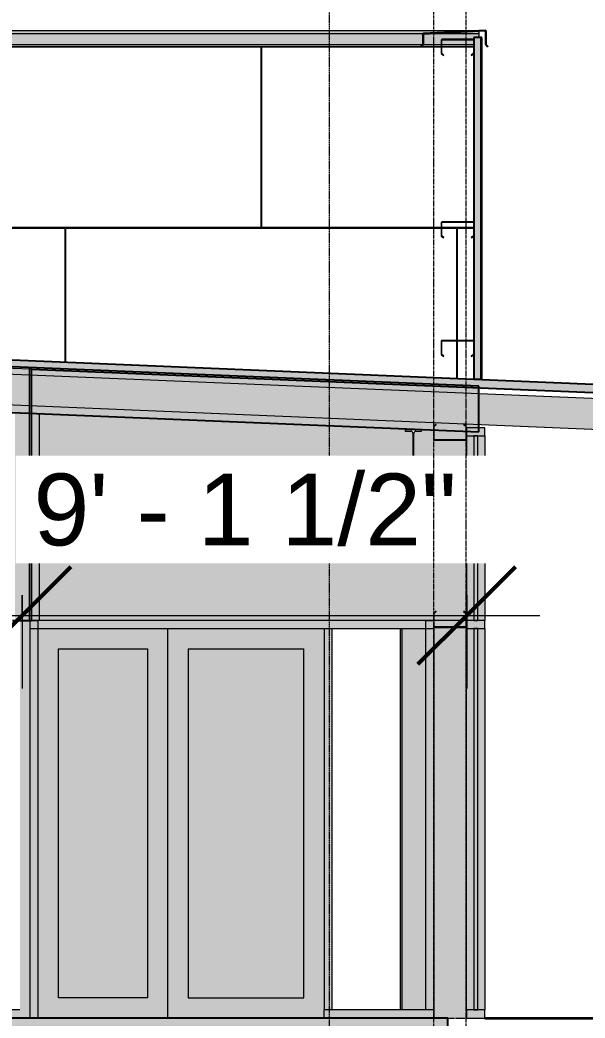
# Model space of a CAD drawing. Header units: inches. Extents: x -23227 to -2744, y -314 to 853.
# Drawn here: x -15324.3 to -15185.2, y 0 to 246.1 of the extents above; entities that cross this region are included whole.
import ezdxf

# ---------------------------------------------------------------- set-up
doc = ezdxf.new("R2010")
doc.units = ezdxf.units.IN
doc.header["$MEASUREMENT"] = 0
for name, pattern in [('Dash Dot 3_16_', [0.3125, 0.1875, -0.0625, 0, -0.0625]), ('Grid Line 1_2_', [0.875, 0.5, -0.125, 0.125, -0.125]), ('Grid Line 1_2__2_', [0.875, 0.5, -0.125, 0.125, -0.125])]:
    doc.linetypes.add(name, pattern=pattern)
for name, color, linetype, lineweight in [('A-ANNO-DIMS', 211, 'Continuous', 9), ('A-ANNO-DIMS-192', 211, 'Continuous', 9), ('A-ANNO-SYMB', 150, 'Continuous', 9), ('A-CLNG', 13, 'Continuous', 9), ('A-CLNG-PATT', 13, 'Continuous', 9), ('A-DOOR', 31, 'Continuous', 9), ('A-FLOR', 192, 'Continuous', 9), ('A-FLOR-LEVL', 51, 'Continuous', 9), ('A-GLAZ-CURT', 52, 'Continuous', 9), ('A-GLAZ-CWMG', 51, 'Continuous', 9), ('A-ROOF', 132, 'Continuous', 9), ('A-WALL', 113, 'Continuous', 9), ('A-WALL-PATT', 111, 'Continuous', 25), ('C-TOPO', 7, 'Continuous', 9), ('I-WALL', 2, 'Continuous', 9), ('L-SITE-WALL', 31, 'Continuous', 9), ('S-BEAM', 12, 'Continuous', 9), ('S-COLS', 52, 'Continuous', 9), ('S-GRID', 1, 'Continuous', 9)]:
    doc.layers.add(name, color=color, linetype=linetype, lineweight=lineweight)
doc.styles.add('Arial_2', font='arial.ttf', dxfattribs={"height": 17.703593})
doc.dimstyles.new('Linear_-_3_32__Arial', dxfattribs={"dimscale": 12, "dimtxt": 18, "dimasz": 2, "dimexe": 1.5, "dimexo": 1, "dimgap": 1, "dimtad": 1, "dimdec": 4, "dimrnd": 0.0625, "dimzin": 1, "dimdsep": 46, "dimlunit": 4, "dimtxsty": 'Arial_2', "dimblk1": 'OBLIQUE', "dimblk2": 'OBLIQUE', "dimsah": 1, "dimcen": 0.09, "dimdle": 1.5, "dimazin": 0, "dimtfac": 1, "dimtdec": 4, "dimtix": 1, "dimtmove": 0, "dimatfit": 3, "dimfxl": 1, "dimtvp": 1, "dimtfill": 1, "dimfrac": 2, "dimtolj": 1, "dimtzin": 0, "dimarcsym": 2})
pattern_1 = [(45, (-32936.803, 67.247), (-19.00703, 19.00703), []), (45, (-32936.803, 96.047), (-19.00703, 19.00703), [])]

# ---------------------------------------------------------------- blocks, each defined once
blk = doc.blocks.new('Locker Rooms and Restrooms_rvt-2-Section 8')
at = {"layer": 'A-FLOR-LEVL', "linetype": 'Grid Line 1_2__2_'}
blk.add_line((-26557.32, 0), (-21746.96, 0), dxfattribs=at)
blk = doc.blocks.new('Struct_Xcel_Sports Complex_rvt-2-Section 8')
at = {"layer": 'A-FLOR'}
blk.add_hatch(color=254, dxfattribs=at).paths.add_polyline_path([(-25258.05, -6.32), (-25189.87, -6.32), (-25174.52, -6), (-22066.14, -6), (-22066.14, 0), (-25174.52, 0), (-25189.87, -0.32), (-25287.67, -0.32), (-25303.02, 0), (-26276.89, 0), (-26276.89, -6), (-25303.02, -6), (-25287.67, -6.32)], flags=0)
at = {"layer": 'A-FLOR', "color": 10, "lineweight": 25}
for p, q in [((-22066.14, 0), (-24218.88, 0)), ((-22066.14, -6), (-22066.14, 0))]:
    blk.add_line(p, q, dxfattribs=at)
blk = doc.blocks.new('Girt_C - 8_D-1253502-Section 8')
at = {"layer": 'S-BEAM'}
h = blk.add_hatch(dxfattribs=at)
h.set_pattern_fill('FP_9', color=256, style=0, pattern_type=2)
h.set_pattern_definition(pattern_1)
h.paths.add_polyline_path([(-22061.83, 96.32), (-22061.83, 96.43), (-22069.45, 96.43), (-22069.45, 96.32)], flags=0)
h.paths.add_polyline_path([(-22069.53, 96.5), (-22069.53, 99.77), (-22068.99, 100.22), (-22069.06, 100.3), (-22069.64, 99.82), (-22069.64, 96.51)], flags=0)
h.paths.add_polyline_path([(-22061.75, 96.5), (-22061.64, 96.51), (-22061.64, 99.82), (-22062.21, 100.3), (-22062.29, 100.22), (-22061.75, 99.77)], flags=0)
at = {"layer": 'S-BEAM', "lineweight": 15}
for p, q in [((-22069.06, 100.3), (-22069.64, 99.82)), ((-22069.64, 99.82), (-22069.64, 96.51)), ((-22069.53, 99.77), (-22068.99, 100.22)), ((-22069.53, 96.5), (-22069.53, 99.77)), ((-22068.99, 100.22), (-22069.06, 100.3)), ((-22062.21, 100.3), (-22062.29, 100.22)), ((-22062.29, 100.22), (-22061.75, 99.77)), ((-22061.64, 99.82), (-22062.21, 100.3)), ((-22061.75, 99.77), (-22061.75, 96.5)), ((-22061.64, 96.51), (-22061.64, 99.82)), ((-22061.83, 96.43), (-22069.45, 96.43)), ((-22069.45, 96.32), (-22061.83, 96.32))]:
    blk.add_line(p, q, dxfattribs=at)
for centre, radius, start, end in [((-22069.45, 96.51), 0.187, 180, 270), ((-22069.45, 96.51), 0.0782, 183.0424, 270), ((-22061.83, 96.51), 0.188, 270, 0), ((-22061.83, 96.51), 0.0782, 270, 357.8773)]:
    blk.add_arc(centre, radius, start, end, dxfattribs=at)
blk = doc.blocks.new('W-Wide Flange-Column - B4_C-1278934-Section 8')
at = {"layer": 'S-COLS'}
for points in [[(-22077.46, 2), (-22077.46, 96), (-22077.89, 96), (-22077.89, 2)], [(-22076.94, 2), (-22076.77, 2), (-22076.77, 96), (-22077.46, 96), (-22077.42, 2), (-22077.11, 2)], [(-22071.64, 2), (-22071.64, 96), (-22076.77, 96), (-22076.77, 2)]]:
    blk.add_hatch(color=256, dxfattribs=at).paths.add_polyline_path(points, flags=0)
for p, q in [((-22077.89, 96), (-22077.89, 2)), ((-22077.46, 96), (-22077.46, 2))]:
    blk.add_line(p, q, dxfattribs=at)
blk = doc.blocks.new('Girt_C - 8_D-1355455-Section 8')
at = {"layer": 'S-BEAM'}
h = blk.add_hatch(dxfattribs=at)
h.set_pattern_fill('FP_9', color=256, style=0, pattern_type=2)
h.set_pattern_definition(pattern_1)
h.paths.add_polyline_path([(-22060.34, 237.31), (-22059.77, 237.8), (-22059.77, 241.11), (-22059.87, 241.11), (-22059.87, 237.85), (-22060.41, 237.4)], flags=0)
h.paths.add_polyline_path([(-22067.19, 237.31), (-22067.12, 237.4), (-22067.66, 237.85), (-22067.66, 241.11), (-22067.77, 241.11), (-22067.77, 237.8)], flags=0)
h.paths.add_polyline_path([(-22059.95, 241.19), (-22059.95, 241.3), (-22067.58, 241.3), (-22067.58, 241.19)], flags=0)
at = {"layer": 'S-BEAM', "lineweight": 15}
for p, q in [((-22059.95, 241.3), (-22067.58, 241.3)), ((-22067.58, 241.19), (-22059.95, 241.19)), ((-22067.77, 241.11), (-22067.77, 237.8)), ((-22067.66, 237.85), (-22067.66, 241.11)), ((-22059.87, 241.11), (-22059.87, 237.85)), ((-22059.77, 237.8), (-22059.77, 241.11)), ((-22067.77, 237.8), (-22067.19, 237.31)), ((-22067.12, 237.4), (-22067.66, 237.85)), ((-22067.19, 237.31), (-22067.12, 237.4)), ((-22059.87, 237.85), (-22060.41, 237.4)), ((-22060.41, 237.4), (-22060.34, 237.31)), ((-22060.34, 237.31), (-22059.77, 237.8))]:
    blk.add_line(p, q, dxfattribs=at)
for centre, radius, start, end in [((-22067.58, 241.11), 0.188, 90, 180), ((-22067.58, 241.11), 0.0782, 90, 177.8773), ((-22059.95, 241.11), 0.188, 0, 90), ((-22059.95, 241.11), 0.0782, 3.0424, 90)]:
    blk.add_arc(centre, radius, start, end, dxfattribs=at)
blk = doc.blocks.new('Girt_C - 8_D-V30-Section 8')
at = {"layer": 'S-BEAM'}
h = blk.add_hatch(dxfattribs=at)
h.set_pattern_fill('FP_9', color=256, style=0, pattern_type=2)
h.set_pattern_definition(pattern_1)
h.paths.add_polyline_path([(-22060.34, 163.07), (-22059.77, 163.55), (-22059.77, 166.87), (-22059.87, 166.87), (-22059.87, 163.61), (-22060.41, 163.16)], flags=0)
h.paths.add_polyline_path([(-22067.19, 163.07), (-22067.12, 163.16), (-22067.66, 163.61), (-22067.66, 166.87), (-22067.77, 166.87), (-22067.77, 163.55)], flags=0)
h.paths.add_polyline_path([(-22059.95, 166.95), (-22059.95, 167.05), (-22067.58, 167.05), (-22067.58, 166.95)], flags=0)
at = {"layer": 'S-BEAM', "lineweight": 15}
for p, q in [((-22067.77, 166.87), (-22067.77, 163.55)), ((-22067.66, 163.61), (-22067.66, 166.87)), ((-22059.95, 167.05), (-22067.58, 167.05)), ((-22067.58, 166.95), (-22059.95, 166.95)), ((-22059.87, 166.87), (-22059.87, 163.61)), ((-22059.77, 163.55), (-22059.77, 166.87)), ((-22067.77, 163.55), (-22067.19, 163.07)), ((-22067.12, 163.16), (-22067.66, 163.61)), ((-22067.19, 163.07), (-22067.12, 163.16)), ((-22059.87, 163.61), (-22060.41, 163.16)), ((-22060.41, 163.16), (-22060.34, 163.07)), ((-22060.34, 163.07), (-22059.77, 163.55))]:
    blk.add_line(p, q, dxfattribs=at)
for centre, radius, start, end in [((-22067.58, 166.87), 0.188, 90, 180), ((-22067.58, 166.87), 0.0782, 90, 177.8773), ((-22059.95, 166.87), 0.187, 360, 90), ((-22059.95, 166.87), 0.0782, 3.0424, 90)]:
    blk.add_arc(centre, radius, start, end, dxfattribs=at)
blk = doc.blocks.new('W-Wide Flange - W12X19-1098423-Section 8')
at = {"layer": 'S-BEAM', "lineweight": 15}
for p, q in [((-22072.64, 145.05), (-22076.65, 145.05)), ((-22076.65, 145.05), (-22076.65, 144.7)), ((-22076.65, 144.7), (-22075.28, 144.7)), ((-22074.76, 144.18), (-22074.76, 133.73)), ((-22074.52, 133.73), (-22074.52, 144.18)), ((-22074, 144.7), (-22072.64, 144.7)), ((-22072.64, 144.7), (-22072.64, 145.05)), ((-22075.28, 133.2), (-22076.65, 133.2)), ((-22076.65, 133.2), (-22076.65, 132.85)), ((-22072.64, 133.2), (-22074, 133.2)), ((-22072.64, 132.85), (-22072.64, 133.2)), ((-22076.65, 132.85), (-22072.64, 132.85))]:
    blk.add_line(p, q, dxfattribs=at)
for centre, start, end in [((-22075.28, 144.18), 0, 90), ((-22074, 144.18), 90, 180), ((-22075.28, 133.73), 270, 0), ((-22074, 133.73), 180, 270)]:
    blk.add_arc(centre, 0.525, start, end, dxfattribs=at)
blk = doc.blocks.new('Rectangular Mullion - Exterior 2_ x 4_5_-V42-Section 8')
at = {"layer": 'A-GLAZ-CWMG'}
blk.add_hatch(color=256, dxfattribs=at).paths.add_polyline_path([(-22171.52, 0), (-22171.52, 2), (-22205.33, 2), (-22205.33, 0)], flags=0)
blk.add_line((-22171.52, 2), (-22205.33, 2), dxfattribs=at)
blk = doc.blocks.new('System Panel - Exterior Glazing-827454-Section 8')
at = {"layer": 'A-GLAZ-CURT', "transparency": 33554649}
blk.add_hatch(color=256, dxfattribs=at).paths.add_polyline_path([(-22059.77, 2), (-22058.77, 2), (-22058.77, 96), (-22059.77, 96), (-22059.77, 76.53)], flags=0)
at = {"layer": 'A-GLAZ-CURT'}
for p, q in [((-22058.77, 96), (-22059.77, 96)), ((-22059.77, 96), (-22059.77, 2)), ((-22059.77, 96), (-22058.77, 96)), ((-22059.77, 96), (-22059.77, 2)), ((-22058.77, 2), (-22058.77, 96)), ((-22058.77, 2), (-22058.77, 96)), ((-22059.77, 2), (-22058.77, 2)), ((-22059.77, 2), (-22058.77, 2))]:
    blk.add_line(p, q, dxfattribs=at)
blk = doc.blocks.new('System Panel - Exterior Glazing-1142349-Section 8')
at = {"layer": 'A-GLAZ-CURT', "transparency": 33554649}
blk.add_hatch(color=256, dxfattribs=at).paths.add_polyline_path([(-22059.77, 98), (-22058.77, 98), (-22058.77, 143.5), (-22059.77, 143.5), (-22059.77, 115.59)], flags=0)
at = {"layer": 'A-GLAZ-CURT'}
for p, q in [((-22058.77, 143.5), (-22059.77, 143.5)), ((-22059.77, 143.5), (-22059.77, 98)), ((-22059.77, 143.5), (-22058.77, 143.5)), ((-22059.77, 143.5), (-22059.77, 98)), ((-22058.77, 98), (-22058.77, 143.5)), ((-22058.77, 98), (-22058.77, 143.5)), ((-22059.77, 98), (-22058.77, 98)), ((-22059.77, 98), (-22058.77, 98))]:
    blk.add_line(p, q, dxfattribs=at)
blk = doc.blocks.new('Rectangular Mullion - Exterior 2_ x 4_5_-769167-Section 8')
at = {"layer": 'A-GLAZ-CWMG'}
blk.add_hatch(color=256, dxfattribs=at).paths.add_polyline_path([(-22057.02, 0), (-22057.02, 2), (-22061.52, 2), (-22061.52, 0)], flags=0)
at = {"layer": 'A-GLAZ-CWMG', "lineweight": 13}
for p, q in [((-22057.02, 2), (-22061.52, 2)), ((-22061.52, 2), (-22061.52, 0)), ((-22061.52, 0), (-22057.02, 0)), ((-22057.02, 0), (-22057.02, 2))]:
    blk.add_line(p, q, dxfattribs=at)
blk = doc.blocks.new('Rectangular Mullion - Exterior 2_ x 4_5_-1135305-Section 8')
at = {"layer": 'A-GLAZ-CWMG'}
blk.add_hatch(color=256, dxfattribs=at).paths.add_polyline_path([(-22057.02, 96), (-22057.02, 98), (-22061.52, 98), (-22061.52, 96)], flags=0)
at = {"layer": 'A-GLAZ-CWMG', "lineweight": 13}
for p, q in [((-22057.02, 98), (-22061.52, 98)), ((-22061.52, 98), (-22061.52, 96)), ((-22061.52, 96), (-22057.02, 96)), ((-22057.02, 96), (-22057.02, 98))]:
    blk.add_line(p, q, dxfattribs=at)
blk = doc.blocks.new('Rectangular Mullion - Exterior 2_ x 4_5_-1135276-Section 8')
at = {"layer": 'A-GLAZ-CWMG'}
blk.add_hatch(color=256, dxfattribs=at).paths.add_polyline_path([(-22057.02, 143.5), (-22057.02, 145.5), (-22061.52, 145.5), (-22061.52, 143.5), (-22061.32, 143.5)], flags=0)
at = {"layer": 'A-GLAZ-CWMG', "lineweight": 13}
for p, q in [((-22057.02, 145.5), (-22061.52, 145.5)), ((-22061.52, 145.5), (-22061.52, 143.5)), ((-22057.02, 143.5), (-22057.02, 145.5)), ((-22061.52, 143.5), (-22057.02, 143.5))]:
    blk.add_line(p, q, dxfattribs=at)
blk = doc.blocks.new('Rectangular Mullion - Exterior 2_ x 4_5_-V45-Section 8')
at = {"layer": 'A-GLAZ-CWMG'}
h = blk.add_hatch(color=256, dxfattribs=at)
h.paths.add_polyline_path([(-22059.77, 2), (-22059.77, 96), (-22061.52, 96), (-22061.52, 2)], flags=0)
h.paths.add_polyline_path([(-22057.02, 2), (-22057.02, 96), (-22058.77, 96), (-22058.77, 2)], flags=0)
blk.add_hatch(color=256, dxfattribs=at).paths.add_polyline_path([(-22058.77, 2), (-22058.77, 96), (-22059.77, 96), (-22059.77, 2)], flags=0)
for p, q in [((-22061.52, 96), (-22059.77, 96)), ((-22059.77, 96), (-22058.77, 96)), ((-22058.77, 96), (-22057.02, 96)), ((-22057.02, 96), (-22057.02, 2)), ((-22059.77, 2), (-22061.52, 2)), ((-22058.77, 2), (-22059.77, 2)), ((-22057.02, 2), (-22058.77, 2))]:
    blk.add_line(p, q, dxfattribs=at)
blk = doc.blocks.new('Rectangular Mullion - Exterior 2_ x 4_5_-V46-Section 8')
at = {"layer": 'A-GLAZ-CWMG'}
h = blk.add_hatch(color=256, dxfattribs=at)
h.paths.add_polyline_path([(-22061.32, 98), (-22059.77, 98), (-22059.77, 143.5), (-22061.52, 143.5), (-22061.52, 98)], flags=0)
h.paths.add_polyline_path([(-22058.77, 98), (-22057.02, 98), (-22057.02, 143.5), (-22058.77, 143.5), (-22058.77, 115.59)], flags=0)
blk.add_hatch(color=256, dxfattribs=at).paths.add_polyline_path([(-22058.77, 98), (-22058.77, 143.5), (-22059.77, 143.5), (-22059.77, 98)], flags=0)
for p, q in [((-22061.52, 143.5), (-22061.52, 98)), ((-22061.32, 143.5), (-22059.77, 143.5)), ((-22059.77, 143.5), (-22058.77, 143.5)), ((-22058.77, 143.5), (-22057.02, 143.5)), ((-22057.02, 143.5), (-22057.02, 98)), ((-22059.77, 98), (-22061.32, 98)), ((-22058.77, 98), (-22059.77, 98)), ((-22057.02, 98), (-22058.77, 98))]:
    blk.add_line(p, q, dxfattribs=at)
blk = doc.blocks.new('Girt_C - 8_D-V48-Section 8')
at = {"layer": 'S-BEAM', "lineweight": 15}
for p, q in [((-22067.77, 196.11), (-22067.77, 192.8)), ((-22067.66, 192.85), (-22067.66, 196.11)), ((-22059.95, 196.3), (-22067.58, 196.3)), ((-22067.58, 196.19), (-22059.95, 196.19)), ((-22059.87, 196.11), (-22059.87, 192.85)), ((-22059.77, 192.8), (-22059.77, 196.11)), ((-22067.77, 192.8), (-22067.19, 192.31)), ((-22067.12, 192.4), (-22067.66, 192.85)), ((-22067.19, 192.31), (-22067.12, 192.4)), ((-22059.87, 192.85), (-22060.41, 192.4)), ((-22060.41, 192.4), (-22060.34, 192.31)), ((-22060.34, 192.31), (-22059.77, 192.8))]:
    blk.add_line(p, q, dxfattribs=at)
for centre, radius, start, end in [((-22067.58, 196.11), 0.188, 90, 180), ((-22067.58, 196.11), 0.0782, 90, 177.8773), ((-22059.95, 196.11), 0.188, 0, 90), ((-22059.95, 196.11), 0.0782, 3.0424, 90)]:
    blk.add_arc(centre, radius, start, end, dxfattribs=at)
blk = doc.blocks.new('Dimension Lumber - 5_5 x 7_5 Glulam-1165141-Section 8')
at = {"layer": 'S-BEAM'}
blk.add_hatch(color=256, dxfattribs=at).paths.add_polyline_path([(-21974.21, 142.86), (-21973.89, 150.35), (-22187.85, 159.27), (-22188.16, 151.77), (-22009.48, 144.33)], flags=0)
at = {"layer": 'S-BEAM', "lineweight": 15}
for p, q in [((-22187.85, 159.27), (-22188.16, 151.77)), ((-21973.89, 150.35), (-22187.85, 159.27)), ((-22188.16, 151.77), (-21974.21, 142.86)), ((-21974.21, 142.86), (-21973.89, 150.35))]:
    blk.add_line(p, q, dxfattribs=at)
blk = doc.blocks.new('Girt_C - 8_D-V57-Section 8')
at = {"layer": 'S-BEAM', "lineweight": 15}
for p, q in [((-22069.06, 146.42), (-22069.64, 145.94)), ((-22069.64, 145.94), (-22069.64, 142.63)), ((-22069.53, 145.89), (-22068.99, 146.34)), ((-22069.53, 142.62), (-22069.53, 145.89)), ((-22068.99, 146.34), (-22069.06, 146.42)), ((-22062.21, 146.42), (-22062.29, 146.34)), ((-22062.29, 146.34), (-22061.75, 145.89)), ((-22061.64, 145.94), (-22062.21, 146.42)), ((-22061.75, 145.89), (-22061.75, 142.62)), ((-22061.64, 142.63), (-22061.64, 145.94)), ((-22061.83, 142.55), (-22069.45, 142.55)), ((-22069.45, 142.44), (-22061.83, 142.44))]:
    blk.add_line(p, q, dxfattribs=at)
for centre, radius, start, end in [((-22069.45, 142.63), 0.188, 180, 270), ((-22069.45, 142.63), 0.0782, 183.0424, 270), ((-22061.83, 142.63), 0.188, 270, 0), ((-22061.83, 142.63), 0.0782, 270, 357.8773)]:
    blk.add_arc(centre, radius, start, end, dxfattribs=at)
blk = doc.blocks.new('Sliding Door - one-1327540-Section 8')
at = {"layer": 'A-DOOR'}
h = blk.add_hatch(color=256, dxfattribs=at)
h.paths.add_polyline_path([(-22167.02, 0), (-22135.08, 0), (-22135.08, 96), (-22167.02, 96), (-22167.02, 76.53)], flags=0)
h.paths.add_polyline_path([(-22162.02, 5), (-22162.02, 91), (-22140.08, 91), (-22140.08, 5)], flags=0)
h = blk.add_hatch(color=256, dxfattribs=at)
h.paths.add_polyline_path([(-22135.08, 0), (-22096.64, 0), (-22096.64, 96), (-22135.08, 96), (-22135.08, 76.53)], flags=0)
h.paths.add_polyline_path([(-22130.08, 5), (-22130.08, 91), (-22101.64, 91), (-22101.64, 5)], flags=0)
for points in [[(-22162.02, 5), (-22140.08, 5), (-22140.08, 91), (-22162.02, 91), (-22162.02, 26.94)], [(-22130.08, 5), (-22101.64, 5), (-22101.64, 91), (-22130.08, 91), (-22130.08, 33.44)]]:
    blk.add_hatch(color=256, dxfattribs=at).paths.add_polyline_path(points, flags=0)
for p, q in [((-22135.08, 0), (-22135.08, 96)), ((-22162.02, 5), (-22162.02, 91)), ((-22162.02, 91), (-22140.08, 91)), ((-22140.08, 91), (-22140.08, 5)), ((-22130.08, 91), (-22130.08, 5)), ((-22130.08, 91), (-22101.64, 91)), ((-22101.64, 5), (-22101.64, 91)), ((-22140.08, 5), (-22162.02, 5)), ((-22130.08, 5), (-22101.64, 5))]:
    blk.add_line(p, q, dxfattribs=at)
blk = doc.blocks.new('Rectangular Mullion - Exterior 2_ x 4_5_-1327535-Section 8')
at = {"layer": 'A-GLAZ-CWMG'}
blk.add_hatch(color=256, dxfattribs=at).paths.add_polyline_path([(-22078.6, 96), (-22069.64, 96.06), (-22069.64, 98), (-22095.64, 98), (-22095.64, 96)], flags=0)
for p, q in [((-22069.64, 98), (-22095.64, 98)), ((-22095.64, 96), (-22069.64, 96))]:
    blk.add_line(p, q, dxfattribs=at)
blk = doc.blocks.new('Rectangular Mullion - Exterior 2_ x 4_5_-1144623-Section 8')
at = {"layer": 'A-GLAZ-CWMG'}
blk.add_hatch(color=256, dxfattribs=at).paths.add_polyline_path([(-22147.72, 96), (-22132.95, 96), (-22132.95, 98), (-22169.02, 98), (-22169.02, 96), (-22168.64, 96)], flags=0)
for p, q in [((-22169.02, 96), (-22132.95, 96)), ((-22132.95, 98), (-22168.64, 98))]:
    blk.add_line(p, q, dxfattribs=at)
blk = doc.blocks.new('Rectangular Mullion - Exterior 2_ x 4_5_-1327536-Section 8')
at = {"layer": 'A-GLAZ-CWMG'}
blk.add_hatch(color=256, dxfattribs=at).paths.add_polyline_path([(-22132.95, 96), (-22095.64, 96), (-22095.64, 98), (-22132.95, 98)], flags=0)
for p, q in [((-22095.64, 98), (-22132.95, 98)), ((-22132.95, 96), (-22095.64, 96))]:
    blk.add_line(p, q, dxfattribs=at)
blk = doc.blocks.new('Rectangular Mullion - Exterior 2_ x 4_5_-1327537-Section 8')
at = {"layer": 'A-GLAZ-CWMG'}
blk.add_hatch(color=256, dxfattribs=at).paths.add_polyline_path([(-22096.64, 0), (-22069.64, 0), (-22069.64, 2), (-22096.64, 2)], flags=0)
for p in [(-22096.64, 0), (-22069.64, 2)]:
    blk.add_line(p, (-22096.64, 2), dxfattribs=at)
blk = doc.blocks.new('Rectangular Mullion - Exterior 2_ x 4_5_-1142494-Section 8')
at = {"layer": 'A-GLAZ-CWMG'}
blk.add_hatch(color=256, dxfattribs=at).paths.add_polyline_path([(-22071.64, 2), (-22069.64, 2), (-22069.64, 98), (-22071.64, 98), (-22071.64, 76.53)], flags=0)
for p, q in [((-22071.64, 98), (-22069.64, 98)), ((-22071.64, 98), (-22071.64, 2)), ((-22069.64, 2), (-22071.64, 2))]:
    blk.add_line(p, q, dxfattribs=at)
blk = doc.blocks.new('Rectangular Mullion - Exterior 2_ x 4_5_-1327247-Section 8')
at = {"layer": 'A-GLAZ-CWMG'}
blk.add_hatch(color=256, dxfattribs=at).paths.add_polyline_path([(-22169.02, 0), (-22167.02, 0), (-22167.02, 98), (-22169.02, 98), (-22169.02, 76.53)], flags=0)
for p in [(-22168.64, 98), (-22167.02, 0)]:
    blk.add_line(p, (-22167.02, 98), dxfattribs=at)
blk = doc.blocks.new('Rectangular Mullion - Exterior 2_ x 4_5_-1115231-Section 8')
at = {"layer": 'A-GLAZ-CWMG'}
blk.add_hatch(color=256, dxfattribs=at).paths.add_polyline_path([(-22240.52, 2), (-22240.52, 96), (-22242.52, 96), (-22242.52, 2)], flags=0)
for p, q in [((-22242.52, 96), (-22240.52, 96)), ((-22242.52, 96), (-22242.52, 2)), ((-22240.52, 2), (-22240.52, 96)), ((-22240.52, 2), (-22242.52, 2))]:
    blk.add_line(p, q, dxfattribs=at)
blk = doc.blocks.new('DIMBLOCK1-Section 8')
at = {"layer": 'A-ANNO-DIMS-192', "lineweight": 50}
for p, q in [((-15323.82, 99.26), (-15311.82, 111.26)), ((-15214.32, 99.26), (-15202.32, 111.26)), ((-15323.82, 99.26), (-15335.82, 87.26)), ((-15214.32, 99.26), (-15226.32, 87.26))]:
    blk.add_line(p, q, dxfattribs=at)
at = {"layer": 'A-ANNO-DIMS-192'}
for p, q in [((-15323.82, 104.23), (-15323.82, 81.26)), ((-15323.82, 99.26), (-15323.82, 104.23)), ((-15214.32, 104.23), (-15214.32, 81.26)), ((-15214.32, 99.26), (-15214.32, 104.23)), ((-15341.82, 99.26), (-15196.32, 99.26))]:
    blk.add_line(p, q, dxfattribs=at)
at = {"layer": 'A-ANNO-DIMS-192', "color": 0, "insert": (-15321, 134.23), "char_height": 17.7036, "width": 124.6154, "attachment_point": 1, "line_spacing_factor": 0.938532, "style": 'Arial_2', "bg_fill": 3, "box_fill_scale": 1.25, "bg_fill_color": 0, "bg_fill_transparency": 0}
blk.add_mtext('9\' - 1 1/2"', dxfattribs=at)
blk = doc.blocks.new('_Oblique')
at = {"color": 0, "linetype": 'ByBlock', "lineweight": -2}
blk.add_line((-0.5, -0.5), (0.5, 0.5), dxfattribs=at)

msp = doc.modelspace()

# ---------------------------------------------------------------- hatches: boundary and pattern name
at = {"layer": 'A-CLNG-PATT'}
h = msp.add_hatch(dxfattribs=at)
h.set_pattern_fill('FP_14', color=256, style=0, pattern_type=2)
h.set_pattern_definition([(161.57, (-32935.843, 68.207), (-7.6802237, -0.0009796), [0, -54.643, 6.067, 0]), (18.43, (-32937.763, 68.207), (-7.6802237, 0.0009796), [0, -54.643, 6.067, 0]), (108.43, (-32935.843, 68.207), (3.8382953, -19.20136532), [18.211, -42.499]), (71.57, (-32937.763, 68.207), (3.8382953, 19.20136532), [18.211, -42.499])])
h.paths.add_polyline_path([(-15211.30301, 144.48677), (-15211.30301, 155.74653), (-15867.23768, 183.07714), (-15908.26113, 183.07714), (-15908.26113, 183.20214), (-15906.63613, 183.20214), (-15906.63613, 184.71875), (-15951.69863, 186.59635), (-15951.69863, 175.33659), (-15214.12601, 144.6044)], flags=0)
at = {"layer": 'A-ROOF'}
h = msp.add_hatch(color=256, dxfattribs=at)
h.paths.add_polyline_path([(-15123.69863, 151.72656), (-15123.69863, 153.72829), (-15828.07103, 183.07714), (-15876.11268, 183.07714), (-15162.28713, 153.33441)], flags=0)
h.paths.add_polyline_path([(-15906.63613, 184.34895), (-15906.63613, 186.35069), (-15951.44863, 188.21788), (-15951.44863, 186.21614), (-15922.59063, 185.01373)], flags=0)
at = {"layer": 'A-WALL', "lineweight": 5}
h = msp.add_hatch(color=256, dxfattribs=at)
h.paths.add_polyline_path([(-15770.54238, 242.68768), (-15225.01113, 242.69095), (-15211.32363, 243.43414), (-15211.32363, 243.5), (-15770.54238, 243.5)], flags=0)
h.paths.add_polyline_path([(-15211.32363, 242.68768), (-15211.32363, 243.3457), (-15223.87942, 242.68768)], flags=0)
h.paths.add_polyline_path([(-15910.60488, 242.68768), (-15910.60488, 243.5), (-15963.25442, 243.43414), (-15949.01113, 242.68768), (-15922.59063, 242.68768)], flags=0)
h = msp.add_hatch(color=256, dxfattribs=at)
h.paths.add_polyline_path([(-15220.57363, 240), (-15220.57363, 241.10938), (-15220.46426, 241.11224), (-15220.38616, 240), (-15212.68301, 240), (-15212.68301, 241.11347), (-15212.57363, 241.1875), (-15212.57363, 241.75), (-15211.32363, 241.75), (-15211.32363, 242.68768), (-15225.01113, 242.62837), (-15225.01113, 240)], flags=0)
h.paths.add_polyline_path([(-15948.51113, 240), (-15910.60488, 240), (-15910.60488, 242.68768), (-15949.01113, 242.62837), (-15949.01113, 240), (-15948.55532, 240)], flags=0)
h.paths.add_polyline_path([(-15770.54238, 240), (-15225.07363, 240), (-15225.07363, 242.68768), (-15770.54238, 242.68768)], flags=0)
h.paths.add_polyline_path([(-15220.38616, 241.1875), (-15220.38616, 241.29688), (-15212.76113, 241.29687), (-15212.76107, 241.1875)], flags=0)
at = {"layer": 'A-WALL'}
msp.add_hatch(color=256, dxfattribs=at).paths.add_polyline_path([(-15209.11782, 239.45581), (-15209.07363, 239.5), (-15209.57363, 240), (-15209.57363, 243.5), (-15225.07363, 242.68768), (-15225.07363, 240), (-15225.01113, 239.97411), (-15225.01113, 242.62837), (-15209.63613, 243.43414), (-15209.63613, 239.97411)], flags=0)
at = {"layer": 'A-WALL', "lineweight": 5}
h = msp.add_hatch(color=256, dxfattribs=at)
h.paths.add_polyline_path([(-15220.57363, 239.5), (-15220.57363, 240), (-15225.01113, 239.97411), (-15225.48524, 239.5), (-15225.01113, 239.5)], flags=0)
h.paths.add_polyline_path([(-15212.68301, 239.5), (-15212.68301, 240), (-15220.46426, 240), (-15220.46426, 239.5)], flags=0)
h.paths.add_polyline_path([(-15922.59063, 239.5), (-15910.60488, 239.5), (-15910.60488, 240), (-15948.98524, 239.97411), (-15948.51113, 239.5)], flags=0)
h.paths.add_polyline_path([(-15770.54238, 239.5), (-15225.52944, 239.54419), (-15225.07363, 240), (-15770.54238, 240)], flags=0)
msp.add_hatch(color=256, dxfattribs=at).paths.add_polyline_path([(-15212.68301, 239.45581), (-15212.68301, 239.5), (-15220.46426, 239.45581)], flags=0)
at = {"layer": 'A-WALL-PATT', "lineweight": 9}
h = msp.add_hatch(dxfattribs=at)
h.set_pattern_fill('FP_11', color=256, style=0, pattern_type=2)
h.set_pattern_definition([(90, (-29450.7, 677.25), (-193, -193), [48, -145]), (180, (-29450.7, 677.25), (-2e-14, -193), [96.25, -96.75]), (270, (-29546.96, 725.25), (-193, -193), [48, -145]), (180, (-29450.7, 725.25), (-2e-14, -193), [96.25, -96.75]), (270, (-29547.2, 725.25), (-193, -193), [48, -145]), (180, (-29547.2, 725.25), (-2e-14, -193), [96.25, -96.75]), (90, (-29643.46, 677.25), (-193, -193), [48, -145]), (180, (-29547.2, 677.25), (-2e-14, -193), [96.25, -96.75]), (90, (-29498.7, 725.5), (-193, -193), [48, -145]), (180, (-29450.46, 725.5), (-2e-14, -193), [48.25, -144.75]), (180, (-29450.46, 773.5), (-2e-14, -193), [48.25, -144.75]), (90, (-29595.2, 725.5), (-193, -193), [48, -145]), (180, (-29498.96, 725.5), (-2e-14, -193), [96.25, -96.75]), (270, (-29498.96, 773.5), (-193, -193), [48, -145]), (180, (-29498.96, 773.5), (-2e-14, -193), [96.25, -96.75]), (180, (-29595.46, 725.5), (-2e-14, -193), [48, -145]), (270, (-29595.46, 773.5), (-193, -193), [48, -145]), (180, (-29595.46, 773.5), (-2e-14, -193), [48, -145]), (90, (-29450.7, 773.75), (-193, -193), [48, -145]), (180, (-29450.7, 773.75), (-2e-14, -193), [96.25, -96.75]), (270, (-29546.96, 821.75), (-193, -193), [48, -145]), (180, (-29450.7, 821.75), (-2e-14, -193), [96.25, -96.75]), (270, (-29547.2, 821.75), (-193, -193), [48, -145]), (180, (-29547.2, 821.75), (-2e-14, -193), [96.25, -96.75]), (270, (-29643.46, 821.75), (-193, -193), [48, -145]), (180, (-29547.2, 773.75), (-2e-14, -193), [96.25, -96.75]), (90, (-29498.7, 822), (-193, -193), [48, -145]), (180, (-29450.46, 822), (-2e-14, -193), [48.25, -144.75]), (180, (-29450.46, 870), (-2e-14, -193), [48.25, -144.75]), (90, (-29595.2, 822), (-193, -193), [48, -145]), (180, (-29498.96, 822), (-2e-14, -193), [96.25, -96.75]), (270, (-29498.96, 870), (-193, -193), [48, -145]), (180, (-29498.96, 870), (-2e-14, -193), [96.25, -96.75]), (180, (-29595.46, 822), (-2e-14, -193), [48, -145]), (270, (-29595.46, 870), (-193, -193), [48, -145]), (180, (-29595.46, 870), (-2e-14, -193), [48, -145])])
h.paths.add_polyline_path([(-15507.87963, 0), (-15470.69863, 0), (-15470.69863, 141.83073), (-15466.82363, 141.83073), (-15466.88948, 142.00535), (-15652.94863, 149.75782), (-15652.94863, 0), (-15611.57363, 0), (-15611.57363, 145.75), (-15572.88613, 145.75), (-15572.88613, 0)], flags=0)
h.paths.add_polyline_path([(-15963.51113, 0), (-15956.94863, 0), (-15956.94863, 133.22708), (-15963.51113, 133.22708), (-15963.51113, 76.53276)], flags=0)
h.paths.add_polyline_path([(-15211.32363, 157.37934), (-15211.32363, 157.5), (-15212.57363, 157.5), (-15212.57363, 163.55469), (-15213.14925, 163.07168), (-15213.21956, 163.15547), (-15212.68301, 163.60569), (-15212.68301, 166.87128), (-15212.57363, 166.94531), (-15212.57363, 192.79688), (-15213.14925, 192.31387), (-15213.21956, 192.39766), (-15212.68301, 192.84788), (-15212.68301, 196.11347), (-15212.57363, 196.1875), (-15212.57363, 237.79688), (-15213.14925, 237.31387), (-15213.21956, 237.39766), (-15212.68301, 237.84788), (-15212.68301, 239.45581), (-15220.46426, 239.45581), (-15220.46426, 237.84788), (-15219.92879, 237.39857), (-15219.9991, 237.31478), (-15220.57363, 237.84788), (-15220.57363, 239.45581), (-15770.54238, 239.45581), (-15770.54238, 217), (-15652.94863, 217), (-15652.87059, 175.77713), (-15212.57363, 157.43142)], flags=0)
h.paths.add_polyline_path([(-15219.9991, 163.0726), (-15220.57363, 163.60569), (-15220.57363, 166.86719), (-15220.46426, 166.87006), (-15220.38616, 163.54016), (-15219.92879, 163.15638)], flags=0)
h.paths.add_polyline_path([(-15219.92879, 166.94531), (-15220.38616, 166.94531), (-15220.38613, 167.05469), (-15212.76113, 167.05469), (-15212.76107, 166.94531), (-15214.32363, 166.94531)], flags=0)
h.paths.add_polyline_path([(-15219.9991, 192.31478), (-15220.57363, 192.84788), (-15220.57363, 196.10938), (-15220.46426, 196.11224), (-15220.38616, 192.78235), (-15219.92879, 192.39857)], flags=0)
h.paths.add_polyline_path([(-15213.21956, 196.1875), (-15220.38616, 196.1875), (-15220.38616, 196.29688), (-15212.76113, 196.29687), (-15212.76107, 196.1875), (-15213.14925, 196.1875)], flags=0)
h.paths.add_polyline_path([(-15922.59063, 217), (-15910.60488, 217), (-15910.60488, 239.45581), (-15948.59952, 239.5), (-15949.07363, 240.07462), (-15949.07363, 241.75), (-15951.44863, 241.75), (-15951.44863, 217)], flags=0)
h = msp.add_hatch(dxfattribs=at)
h.set_pattern_fill('FP_10', color=256, style=0, pattern_type=2)
h.set_pattern_definition([(0, (-32936.803, 67.247), (61.44, 15.36), [2.534, -43.546, 2.534, -43.546, -245.76]), (0, (-32936.803, 67.247), (61.44, 15.36), [-92.16, 2.534, -89.626, 2.534, -43.546, -107.52]), (0, (-32936.803, 67.247), (61.44, 15.36), [-230.4, 2.534, -28.186, 2.534, -74.266]), (120, (-32913.763, 74.927), (-44.02215, 45.528601), [2.534, -43.546, 2.534, -43.546, -245.76]), (120, (-32913.763, 74.927), (-44.02215, 45.528601), [-92.16, 2.534, -89.626, 2.534, -43.546, -107.52]), (120, (-32913.763, 74.927), (-44.02215, 45.528601), [-230.4, 2.534, -28.186, 2.534, -74.266]), (240, (-32906.083, 105.647), (-17.41785, -60.888601), [2.534, -43.546, 2.534, -43.546, -245.76]), (240, (-32906.083, 105.647), (-17.41785, -60.888601), [-92.16, 2.534, -89.626, 2.534, -43.546, -107.52]), (240, (-32906.083, 105.647), (-17.41785, -60.888601), [-230.4, 2.534, -28.186, 2.534, -74.266])])
h.paths.add_polyline_path([(-15322.07363, 98), (-15321.44863, 98), (-15321.44863, 159.96614), (-15322.07363, 159.99218), (-15322.07363, 115.59376)], flags=0)
at = {"layer": 'I-WALL', "lineweight": 5}
for points in [[(-15325.57363, 98), (-15322.07363, 98), (-15322.07363, 159.99218), (-15325.57363, 160.13802), (-15325.57363, 115.59376)], [(-15319.57363, 98), (-15319.57363, 148.99805), (-15321.44863, 149.07617), (-15321.44863, 98), (-15319.82363, 98)]]:
    msp.add_hatch(color=256, dxfattribs=at).paths.add_polyline_path(points, flags=0)
at = {"layer": 'I-WALL'}
h = msp.add_hatch(color=256, dxfattribs=at)
h.paths.add_polyline_path([(-15319.57363, 98), (-15222.44863, 98), (-15222.44863, 99.82031), (-15221.87301, 100.30332), (-15221.8027, 100.21953), (-15222.33926, 99.76931), (-15222.33926, 98), (-15214.55801, 98), (-15214.55801, 99.76931), (-15215.09347, 100.21862), (-15215.02316, 100.3024), (-15214.44863, 99.76931), (-15214.44863, 98), (-15214.32363, 98), (-15214.32363, 144.61263), (-15214.44863, 144.61784), (-15214.44863, 142.625), (-15214.55801, 142.62213), (-15214.55801, 144.6224), (-15222.33926, 144.88951), (-15222.33926, 142.6209), (-15222.44863, 142.625), (-15222.44863, 144.95117), (-15319.57363, 148.99805), (-15319.57363, 99.00646)], flags=0)
h.paths.add_polyline_path([(-15227.33113, 132.85208), (-15229.45363, 132.85208), (-15229.45363, 133.20208), (-15228.09113, 133.20208), (-15227.7199, 133.35585), (-15227.56613, 133.72708), (-15227.56613, 144.17708), (-15227.7199, 144.54831), (-15228.09113, 144.70208), (-15229.45363, 144.70208), (-15229.45363, 145.05208), (-15225.44363, 145.05208), (-15225.44363, 144.70208), (-15226.80613, 144.70208), (-15227.20285, 144.48677), (-15227.33113, 144.17708), (-15227.33113, 133.72708), (-15227.17736, 133.35585), (-15226.80613, 133.20208), (-15225.44363, 133.20208), (-15225.44363, 132.85208), (-15226.80613, 132.85208)], flags=0)
h.paths.add_polyline_path([(-15214.63613, 142.4375), (-15222.26113, 142.4375), (-15222.26119, 142.54688), (-15214.6361, 142.54688)], flags=0)
h = msp.add_hatch(color=256, dxfattribs=at)
h.paths.add_polyline_path([(-15324.32363, 0), (-15321.82363, 0), (-15321.82363, 98), (-15324.32363, 98), (-15324.32363, 76.53276)], flags=0)
h.paths.add_polyline_path([(-15218.94863, 0), (-15214.32363, 0), (-15214.32363, 98), (-15214.44863, 98), (-15214.44863, 96.50781), (-15214.55801, 96.50494), (-15214.6361, 98), (-15222.33926, 98), (-15222.33926, 96.50372), (-15222.44863, 96.50372), (-15222.44863, 0)], flags=0)
h.paths.add_polyline_path([(-15222.26113, 96.32031), (-15222.26119, 96.42969), (-15214.6361, 96.42969), (-15214.6361, 96.32031)], flags=0)
at = {"layer": 'L-SITE-WALL'}
msp.add_hatch(color=256, dxfattribs=at).paths.add_polyline_path([(-15210.94863, 157.5), (-15210.94863, 241.75), (-15212.57363, 241.75), (-15212.57363, 157.5)], flags=0)
at = {"layer": 'L-SITE-WALL', "lineweight": 5}
msp.add_hatch(color=256, dxfattribs=at).paths.add_polyline_path([(-15210.57363, 157.5), (-15210.57363, 241.75), (-15210.94863, 241.75), (-15210.94863, 157.5)], flags=0)

# ---------------------------------------------------------------- linework, layer by layer
at = {"layer": 'A-ANNO-SYMB', "linetype": 'Dash Dot 3_16_'}
msp.add_line((-15248.14581, 248.62822), (-15248.14581, -13.50606), dxfattribs=at)
at = {"layer": 'A-CLNG', "lineweight": 25}
for p, q in [((-15211.30301, 155.74653), (-15867.23768, 183.07714)), ((-15951.69863, 175.33659), (-15211.30301, 144.48677)), ((-15211.30301, 144.48677), (-15211.30301, 155.74653))]:
    msp.add_line(p, q, dxfattribs=at)
at = {"layer": 'A-FLOR-LEVL', "linetype": 'Grid Line 1_2_'}
msp.add_line((-19710.13206, 0), (-14899.76744, 0), dxfattribs=at)
at = {"layer": 'A-ROOF', "lineweight": 25}
for p, q in [((-15123.69863, 153.72829), (-15828.07103, 183.07714)), ((-15321.44863, 159.96614), (-15123.69863, 151.72656))]:
    msp.add_line(p, q, dxfattribs=at)
at = {"layer": 'A-WALL'}
for p, q in [((-15770.54238, 243.5), (-15211.32363, 243.5)), ((-15770.54238, 242.68768), (-15225.07363, 242.68768)), ((-15223.87942, 242.68768), (-15211.32363, 242.68768)), ((-15211.32363, 243.5), (-15211.32363, 243.40829)), ((-15211.32363, 243.35254), (-15211.32363, 241.75)), ((-15210.94863, 241.75), (-15210.94863, 157.5)), ((-15770.54238, 240), (-15225.07363, 240)), ((-15770.54238, 239.5), (-15225.57363, 239.5)), ((-15770.54238, 239.45581), (-15220.57363, 239.45581)), ((-15225.49242, 239.5), (-15220.57363, 239.5)), ((-15225.01113, 240), (-15220.57363, 240)), ((-15220.46426, 240), (-15212.68301, 240)), ((-15220.46426, 239.5), (-15212.68301, 239.5)), ((-15220.46426, 239.45581), (-15212.68301, 239.45581)), ((-15321.44863, 159.96614), (-15326.19863, 160.16406)), ((-15322.07363, 159.99218), (-15322.07363, 98))]:
    msp.add_line(p, q, dxfattribs=at)
at = {"layer": 'A-WALL', "lineweight": 25}
for p, q in [((-15209.57363, 243.5), (-15225.07363, 242.68768)), ((-15225.07363, 242.68768), (-15225.07363, 240)), ((-15225.01113, 242.62837), (-15209.63613, 243.43414)), ((-15225.01113, 239.97411), (-15225.01113, 242.62837)), ((-15209.63613, 243.43414), (-15209.63613, 239.97411)), ((-15209.57363, 240), (-15209.57363, 243.5)), ((-15225.07363, 240), (-15225.57363, 239.5)), ((-15225.57363, 239.5), (-15225.52944, 239.45581)), ((-15225.52944, 239.45581), (-15225.01113, 239.97411)), ((-15209.63613, 239.97411), (-15209.11782, 239.45581)), ((-15209.07363, 239.5), (-15209.57363, 240)), ((-15209.11782, 239.45581), (-15209.07363, 239.5))]:
    msp.add_line(p, q, dxfattribs=at)
at = {"layer": 'C-TOPO', "lineweight": 35}
msp.add_line((-15209.82363, 0), (-15093.16863, 0), dxfattribs=at)
at = {"layer": 'C-TOPO'}
msp.add_line((-15209.82363, 0), (-15093.16863, 0), dxfattribs=at)
at = {"layer": 'I-WALL', "lineweight": 25}
for p, q in [((-15321.44863, 98), (-15321.44863, 159.96614)), ((-15326.19863, 98), (-15321.44863, 98))]:
    msp.add_line(p, q, dxfattribs=at)
at = {"layer": 'I-WALL'}
for p, q in [((-15319.57363, 148.99805), (-15319.57363, 98)), ((-15321.82363, 0), (-15321.82363, 98)), ((-15222.44863, 96.50781), (-15222.44863, 0)), ((-15214.55801, 98), (-15222.33926, 98)), ((-15214.32363, 98), (-15214.44863, 98)), ((-15214.32363, 2), (-15214.32363, 96))]:
    msp.add_line(p, q, dxfattribs=at)
at = {"layer": 'L-SITE-WALL', "lineweight": 25}
for p, q in [((-15210.57363, 241.75), (-15212.57363, 241.75)), ((-15212.57363, 241.75), (-15212.57363, 157.5)), ((-15210.57363, 157.5), (-15210.57363, 241.75)), ((-15212.57363, 157.5), (-15210.57363, 157.5))]:
    msp.add_line(p, q, dxfattribs=at)
at = {"layer": 'L-SITE-WALL'}
msp.add_line((-15211.32363, 157.37934), (-15211.32363, 157.5), dxfattribs=at)

# ---------------------------------------------------------------- block references
at = {"layer": 'A-DOOR'}
msp.add_blockref('Sliding Door - one-1327540-Section 8', (6847.1916, 0), dxfattribs=at)
at = {"layer": 'A-GLAZ-CURT'}
for name in ['System Panel - Exterior Glazing-1142349-Section 8', 'System Panel - Exterior Glazing-827454-Section 8']:
    msp.add_blockref(name, (6847.1916, 0), dxfattribs=at)
at = {"layer": 'A-GLAZ-CWMG'}
for name, p in [('Rectangular Mullion - Exterior 2_ x 4_5_-1135276-Section 8', (6847.1916, 0)), ('Rectangular Mullion - Exterior 2_ x 4_5_-V46-Section 8', (6847.1916, 0)), ('Rectangular Mullion - Exterior 2_ x 4_5_-1144623-Section 8', (6847.1916, 0)), ('Rectangular Mullion - Exterior 2_ x 4_5_-1327247-Section 8', (6847.1916, 0)), ('Rectangular Mullion - Exterior 2_ x 4_5_-1327536-Section 8', (6847.1916, 0)), ('Rectangular Mullion - Exterior 2_ x 4_5_-1115231-Section 8', (6993.0666, 0)), ('Rectangular Mullion - Exterior 2_ x 4_5_-1327535-Section 8', (6847.1916, 0)), ('Rectangular Mullion - Exterior 2_ x 4_5_-1142494-Section 8', (6847.1916, 0)), ('Rectangular Mullion - Exterior 2_ x 4_5_-1135305-Section 8', (6847.1916, 0)), ('Rectangular Mullion - Exterior 2_ x 4_5_-V45-Section 8', (6847.1916, 0)), ('Rectangular Mullion - Exterior 2_ x 4_5_-V42-Section 8', (6847.1916, 0)), ('Rectangular Mullion - Exterior 2_ x 4_5_-1327537-Section 8', (6847.1916, 0)), ('Rectangular Mullion - Exterior 2_ x 4_5_-769167-Section 8', (6847.1916, 0))]:
    msp.add_blockref(name, p, dxfattribs=at)
at = {"layer": 'S-BEAM'}
for name in ['Girt_C - 8_D-1355455-Section 8', 'Girt_C - 8_D-V48-Section 8', 'Girt_C - 8_D-V30-Section 8', 'Dimension Lumber - 5_5 x 7_5 Glulam-1165141-Section 8', 'Girt_C - 8_D-V57-Section 8', 'W-Wide Flange - W12X19-1098423-Section 8', 'Girt_C - 8_D-1253502-Section 8']:
    msp.add_blockref(name, (6847.1916, 0), dxfattribs=at)
at = {"layer": 'S-COLS'}
msp.add_blockref('W-Wide Flange-Column - B4_C-1278934-Section 8', (6847.1916, 0), dxfattribs=at)

# ---------------------------------------------------------------- next in the draw order: dimensions: what is measured, and where the dimension line sits
at = {"layer": 'A-ANNO-DIMS'}
dim = msp.add_linear_dim(base=(-15214.32363, 99.25989), p1=(-15323.82363, 116.23046), p2=(-15214.32363, 116.23046), dimstyle='Linear_-_3_32__Arial', override={"dimpost": '<>', "dimfxl": 109.5}, dxfattribs=at)
dim.commit()
dim.dimension.update_dxf_attribs({"geometry": 'DIMBLOCK1-Section 8', "text_midpoint": (-15269.07363, 120.41359)})

# ---------------------------------------------------------------- next in the draw order: linework, layer by layer
at = {"layer": 'S-GRID', "linetype": 'Grid Line 1_2_'}
for p, q in [((-15222.44863, -273.16081), (-15222.44863, 489.49301)), ((-15214.44863, -273.16081), (-15214.44863, 489.49301))]:
    msp.add_line(p, q, dxfattribs=at)

# ---------------------------------------------------------------- next in the draw order: block references
at = {"color": 130, "lineweight": 5}
msp.add_blockref('Locker Rooms and Restrooms_rvt-2-Section 8', (6847.1916, 0), dxfattribs=at)

# ---------------------------------------------------------------- next in the draw order: block references
msp.add_blockref('Struct_Xcel_Sports Complex_rvt-2-Section 8', (6847.1916, 0), dxfattribs=at)

doc.saveas('drawing.dxf')
